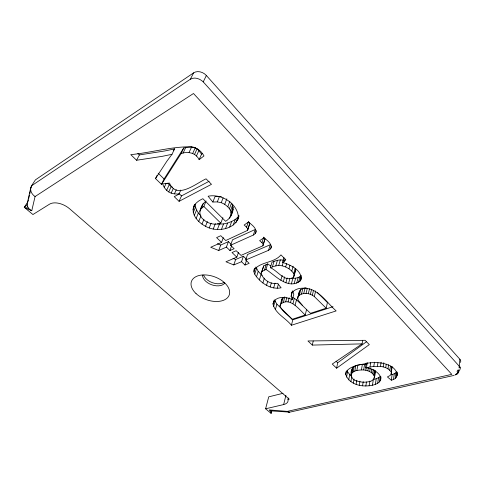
<?xml version="1.0" encoding="UTF-8"?>
<svg xmlns="http://www.w3.org/2000/svg" width="485" height="485" viewBox="0 0 485 485"><rect width="100%" height="100%" fill="white"/><g stroke="black" fill="none" stroke-linecap="round" stroke-linejoin="round"><path stroke-width="0.73" d="M270.782 265.968L267.678 263.907L263.713 265.901L261.13 273.097C262.925 279.869 270.539 284.701 277.505 283.288L281.112 287.817C273 289.533 265.034 285.519 259.372 279.93C256.626 277.044 252.552 273.11 254.376 268.732M206.089 200.99C200.832 204.937 196.801 214.218 203.063 219.196C207.707 223.633 214.697 225.489 220.802 223.167L222.882 217.674M201.99 207.295L202.009 205.973M31.058 188.01L31.549 185.791L35.405 179.862L193.618 72.859A9.482 7.475 32.4 0 1 206.367 75.496L459.877 359.252L459.065 367.945L460.113 367.163L203.239 81.886C199.868 78.691 194.715 76.691 190.375 79.213L31.549 185.791L30.797 187.507L27.336 203.045C26.578 206.301 28.87 209.423 31.761 210.72L35.066 196.552L193.497 93.496L451.796 374.353L287.284 411.383L269.721 409.958L271.103 413.384L271.788 410.71M30.797 187.507C29.973 191.084 32.119 194.643 35.066 196.552M391.274 373.947L391.941 366.63L391.274 373.947L390.061 375.517L387.418 376.93L391.316 380.21C402.023 377.766 395.742 367.412 388.649 365.193C382.065 362.18 374.584 362.204 367.533 363.12C360.355 365.09 351.195 365.199 346.272 371.607L345.672 374.323C349.473 385.884 365.163 387.921 375.36 384.381C389.055 378.985 373.668 367.339 365.411 367.842L366.211 363.004M291.491 293.413C295.51 287.272 304.265 287.496 310.612 289.23C321.416 293.17 327.89 303.58 336.147 310.921L291.406 325.253C285.78 318.057 275.05 313.498 273.013 303.95C274.946 295.565 286.338 296.638 292.346 299.675L291.133 296.347L291.861 292.025M396.457 377.021L397.1 372.128M397.148 375.651L397.5 372.771M395.251 378.233L395.99 372.65L396.791 371.837M393.535 379.294L394.281 373.723L395.99 372.65M391.316 380.21L392.074 374.65L390.971 373.711M391.171 372.219L389.843 370.34L390.431 366.145M389.843 370.34L387.988 368.842L388.582 364.647M387.988 368.842L385.733 367.697L386.236 364.199M385.733 367.697L383.192 366.884L383.811 362.695M379.373 381.944L380.191 376.433L378.5 377.779L373.292 379.767L372.444 385.248M380.452 380.367L380.967 376.912M377.676 383.283L378.5 377.779M365.411 367.842L373.796 366.387L380.482 366.405L381.113 362.222M377.409 366.242L377.948 362.762M375.36 384.381L376.202 378.888M374.135 378.397L375.105 370.552C375.56 375.105 374.529 381.21 368.97 381.665C365.187 382.55 361.192 382.338 357.493 381.161C349.685 380.349 348.873 368.958 355.232 365.92M374.244 376.075L372.632 373.668L373.28 369.521M373.796 366.387L374.45 362.216M373.656 374.881L374.408 370.049M369.127 385.824L369.891 381.04M372.632 373.668L371.261 372.529L371.813 369.073M371.261 372.529L369.673 371.577L370.231 368.121M365.829 386.012L366.496 381.919M370.019 366.824L370.692 362.665M369.673 371.577L367.86 370.819L368.309 368.054M362.544 385.811L363.223 381.725M367.86 370.819L365.823 370.249L366.169 368.182M366.484 367.545L367.284 362.701M350.988 375.063C352.419 369.97 359.379 369.988 363.659 369.916L364.581 364.399L366.739 364.732M271.57 410.607L271.103 413.384L265.604 408.788L268.732 396.839L283.034 393.311M359.258 385.229L359.949 381.149M361.446 369.843L362.38 364.332L364.581 364.399M356.135 384.314L356.839 380.24M356.893 370.485L357.851 364.993L355.772 365.654L354.808 371.134M362.095 343.877L312.298 345.096L307.945 340.961L365.096 340.312L369.327 344.611L336.614 368.2L332.249 364.047L362.095 343.877L362.707 340.373M353.347 383.126L354.062 379.058M351.116 376.19L351.358 374.826M351.607 373.468L351.849 372.104M352.001 372.862L352.983 367.394M350.879 381.659L351.728 376.912M353.177 371.928L354.153 366.454M348.727 379.913L349.709 374.487L347.527 371.722L347.102 370.304M351.273 373.929L352.262 368.473M346.52 377.148L347.527 371.722M345.672 374.323L346.175 371.607M230.902 244.082L228.387 241.633L226.41 247.101L218.686 250.496L210.714 247.265L221.554 242.409L216.595 237.614L220.76 235.71L225.725 240.542L247.574 230.375L249.739 223.464L248.787 222.051M249.739 223.464L247.574 230.375M336.614 368.2L337.687 362.762L366.642 341.628M246.301 259.087L243.379 256.238L241.53 261.718L233.788 264.931L225.949 261.761L236.825 257.171L232.018 252.521L236.195 250.727L241.003 255.407L262.912 245.798L264.968 238.923L264.155 237.711M264.968 238.923L262.912 245.798M28.088 201.305L28.421 199.826M28.748 198.353L29.409 195.394M29.737 193.921L30.234 191.702M302.561 305.538L298.233 300.282L297.681 298.36L299.5 291.067C300.973 288.866 303.731 287.975 306.271 287.884M299.5 291.067L297.681 298.36M292.564 297.311L296.505 299.791L310.479 313.322L326.175 308.193L327.423 302.579L317.305 292.467M238.85 216.716C235.474 228.659 219.687 231.8 209.229 227.968C200.305 224.737 189.18 214.982 194.521 204.628M312.298 345.096L313.231 341.01M374.99 372.886L375.263 371.728M326.175 308.193L314.31 296.541L315.65 290.933M265.604 408.788L283.652 404.569A12.186 6.232 15.1 0 0 287.987 399.482L288.339 398.039M314.31 296.541L312.34 295.244L313.522 290.339M305.21 315.038C299.36 309.679 289.321 295.941 280.36 304.507L279.997 305.962C282.094 311.679 288.229 314.832 292 319.36L305.21 315.038L306.562 309.515M312.34 295.244L310.376 294.298L311.57 289.393M283.652 404.569L285.914 395.287M298.069 296.626C300.324 293.455 304.756 293.061 308.308 293.692L309.521 288.793M306.035 293.419L307.26 288.526M281.506 300.482L281.876 299.027L284.234 297.184M303.707 293.528L305.113 287.944M301.476 294.08L302.895 288.502M299.348 295.165L300.779 289.594M291.406 325.253L292.813 319.797L333.025 306.69M261.13 273.097L262.009 271.418L265.992 269.436C275.547 275.522 287.714 289.872 299.948 281.167L301.409 275.565C298.784 278.002 294.922 278.651 291.467 278.172M299.948 281.167L300.87 279.839L301.415 277.735M295.074 305.314L296.505 299.791M292.928 303.731L294.371 298.208M298.56 282.27L300.021 276.674M292.346 299.675L293.807 294.14L292.607 290.806M296.699 283.149L298.172 277.559M193.66 206.671C195.431 202.821 199.135 200.444 202.839 198.698L225.616 221.305C231.327 218.026 235.461 209.12 231.484 203.179L229.411 208.714L230.52 210.654L231.163 214.564M230.66 216.456L233.212 209.035M290.503 302.531L291.412 299.081M294.14 283.786L295.626 278.202M291.133 296.347L292.425 291.497M283.798 260.239C279.736 259.281 275.698 260.584 271.994 262.179L270.327 267.732C277.741 270.594 284.834 282.834 293.552 277.347L294.868 272.455M293.552 277.347L295.753 270.09L295.407 268.678M288.072 301.906L289.181 297.772M285.671 301.858L286.793 297.723M294.25 275.692L293.722 273.576L295.044 268.672M291.364 283.907L292.867 278.335M293.722 273.576L291.794 271.097L293.134 266.198M283.343 302.373L284.84 296.875M288.551 283.573L289.878 278.699M285.865 282.822L287.205 277.953M279.997 305.962L281.876 299.027M281.506 303.289L283.016 297.796M291.794 271.097L288.963 268.745L289.933 265.246M275.377 309.6L276.899 304.15L275.08 301.13L274.825 299.809M283.295 281.718L284.653 276.856M288.963 268.745L285.683 266.956L286.671 263.458M280.833 280.324L282.209 275.468M273.534 306.593L275.08 301.13M300.87 279.839C302.476 270.145 290.139 264.737 282.537 262.379L284.446 261.16L285.047 259.063M277.238 288.193L278.414 284.052M273.013 303.95L274.116 300.173M282.537 262.379L283.943 257.486M270.327 267.732C274.061 266.144 278.123 264.865 282.197 265.822L283.198 262.33M237.608 220.184L238.923 215.94M273.649 287.951L275.043 283.131M278.729 265.453L280.354 259.875M275.807 265.829L277.45 260.257M270.145 287.023L271.358 282.894M272.37 266.926L274.025 261.366M266.514 285.332L267.744 281.209M262.876 282.943L264.337 278.135M265.992 269.436L267.678 263.907M241.53 261.718L244.973 265.046L249.157 263.337L245.713 259.984L268.538 250.321L270.594 248.853L271.448 246.059M264.531 269.975L266.223 264.452M259.372 279.93L261.063 274.437L258.214 271.339L255.868 266.974M262.009 271.418L263.713 265.901M268.538 250.321L270.26 244.743L247.544 254.492L245.713 259.984M256.498 276.832L258.214 271.339M254.728 274.152L256.462 268.66M253.922 271.903L255.231 267.787M263.197 244.501L261.973 242.676L263.755 237.098M226.41 247.101L229.963 250.533L234.134 248.726L230.581 245.271L253.358 235.037L255.395 233.497L256.316 230.708M244.973 265.046L246.562 260.251M253.358 235.037L255.213 229.478L232.539 239.784L230.581 245.271M459.428 370.952L460.004 369.273A7.305 4.062 6.4 0 0 460.113 367.163M247.835 229.023L246.55 227.132L248.472 221.578M233.788 264.931L235.668 259.475L243.379 256.238M236.825 257.171L238.474 252.376M229.963 250.533L231.666 245.743M235.862 222.742L237.862 217.207L238.905 215.667M233.218 225.01L235.225 219.487L237.862 217.207M229.678 226.992L231.697 221.481L235.225 219.487M221.554 242.409L223.324 237.626M218.686 250.496L220.699 245.058L228.387 241.633M231.102 212.606L233.158 207.071M225.561 228.544L227.604 223.045L231.697 221.481M229.569 218.214L231.357 213.376M230.52 210.654L232.588 205.119M221.463 229.405L223.524 223.918L227.604 223.045M229.411 208.714L227.768 206.78L229.86 201.251M217.353 229.581L219.438 224.106L223.524 223.918M227.768 206.78L224.719 204.318L226.834 198.795M213.23 229.078L215.34 223.615M238.426 217.328C237.601 203.385 221.33 193.448 208.107 196.225L212.842 202.033L217.316 201.899L221.251 202.675L223.13 197.844M209.229 227.968L211.102 223.197M217.316 201.899L219.487 196.389L221.445 196.771M205.488 226.319L207.386 221.554M212.842 202.033L215.043 196.534L219.487 196.389M201.996 224.131L203.918 219.365M198.747 221.384L200.966 215.946C197.801 212.818 195.091 208.744 195.303 204.112L193.006 209.55M199.765 211.424L200.972 208.896L203.852 206.458L205.81 201.675M200.972 208.896L203.221 203.433M196.11 218.444L198.353 213.012M194.267 215.498L196.534 210.066M295.056 271.758L295.753 270.09M193.23 212.533L195.516 207.101M27.839 201.887L24.25 207.295L32.931 214.54L49.506 204.191A15.52 9.148 29.3 0 1 69.688 208.841L289.248 399.179L287.987 399.482M255.395 233.497L256.031 232.03C256.116 227.435 251.509 224.7 248.484 221.997L244.149 225.034L246.55 227.132M157.158 175.206L155.515 178.565L161.505 184.355L181.166 153.442C187.919 151.278 195.898 152.684 199.117 159.674L201.548 154.188L202.621 153.351M180.802 190.071L178.977 194.133L174.236 196.661L179.068 201.33L181.475 195.922L209.138 181.263M196.413 156.067L198.868 150.586C195.128 146.021 188.859 146.961 183.73 148.004L164.075 178.971L161.505 184.355M194.552 154.412L197.025 148.937M192.745 153.327L195.231 147.858M179.068 201.33L211.478 184.324L206.064 178.826C196.734 182.918 176.595 200.275 169.465 183.057L162.651 183.948C164.336 189.132 168.853 193.4 174.418 193.873L176.267 189.817M171.15 193.145L173.321 188.422M189.077 152.448L191.593 146.991M168.695 191.963L171.193 186.573L167.719 183.197M166.604 190.344L169.126 184.955M183.069 153.151L185.622 147.701M181.166 153.442L183.73 148.004M164.233 187.41L166.143 183.372M270.594 248.853L271.254 247.447C271.43 242.997 266.908 240.36 264.004 237.753L259.639 240.645L261.973 242.676M155.515 178.565L166.876 161.196L171.987 154.309L174.606 148.889L164.87 150.95L139.395 154.927L137.825 153.393M203.239 81.886L206.367 75.496M190.375 79.213L193.618 72.859M253.94 270.109C260.075 261.512 274.322 263.191 280.96 254.88L285.804 259.796L284.446 261.16M199.117 159.674L203.979 155.934C201.421 151.156 196.862 147.507 191.417 146.755C171.029 146.579 150.999 152.714 130.756 154.63L136.582 160.256L139.395 154.927M231.612 212.691L232.709 210.933M28.009 209.005L28.524 208.198M26.451 208.295L27.578 206.531M173.333 150.617L174.606 148.889M27.178 204.749L24.25 207.295L31.761 210.72M454.936 375.135L456.955 373.862L455.706 374.335M269.721 409.958L270.133 410.643L271.151 410.613M392.074 374.65L394.281 373.723M289.636 412.123L270.624 410.862M453.984 375.414L288.848 412.353L287.284 411.383M171.987 154.309L162.196 156.346L136.582 160.256M358.5 364.902L362.38 364.332M174.418 193.873L178.977 194.133M217.389 223.858L219.438 224.106M363.659 369.916L365.823 370.249M380.482 366.405L383.192 366.884M308.308 293.692L310.376 294.298M282.197 265.822L285.683 266.956M233.073 258.426L235.668 259.475M217.395 243.719L220.699 245.058M221.251 202.675L224.719 204.318M171.193 186.573L172.411 187.161M349.709 374.487L351.316 375.796M261.063 274.437L262.058 275.298M292.813 319.797L276.899 304.15M336.063 361.21L337.687 362.762M158.146 173.194L164.075 178.971M178.813 193.333L181.475 195.922M203.852 206.458L220.802 223.167M198.868 150.586L201.548 154.188M459.877 359.252A7.251 4.08 6.2 0 1 460.447 362.428M224.064 282.349A12.004 7.439 19.9 0 1 212.503 282.737A12.004 7.439 19.9 0 1 203.658 275.14M224.84 283.028A12.034 7.427 19.9 0 1 211.751 284.81A12.034 7.427 19.9 0 1 202.548 275.153M458.719 370.661L457.488 372.886L458.834 371.571L458.234 369.752L456.997 371.401L458.719 370.661M458.567 372.444L456.749 374.226L458.567 372.444M196.001 293.528A20.073 12.143 19.8 0 0 228.732 296.092A20.073 12.143 19.8 0 0 206.283 274.989A20.073 12.143 19.8 0 0 196.001 293.528"/></g></svg>
